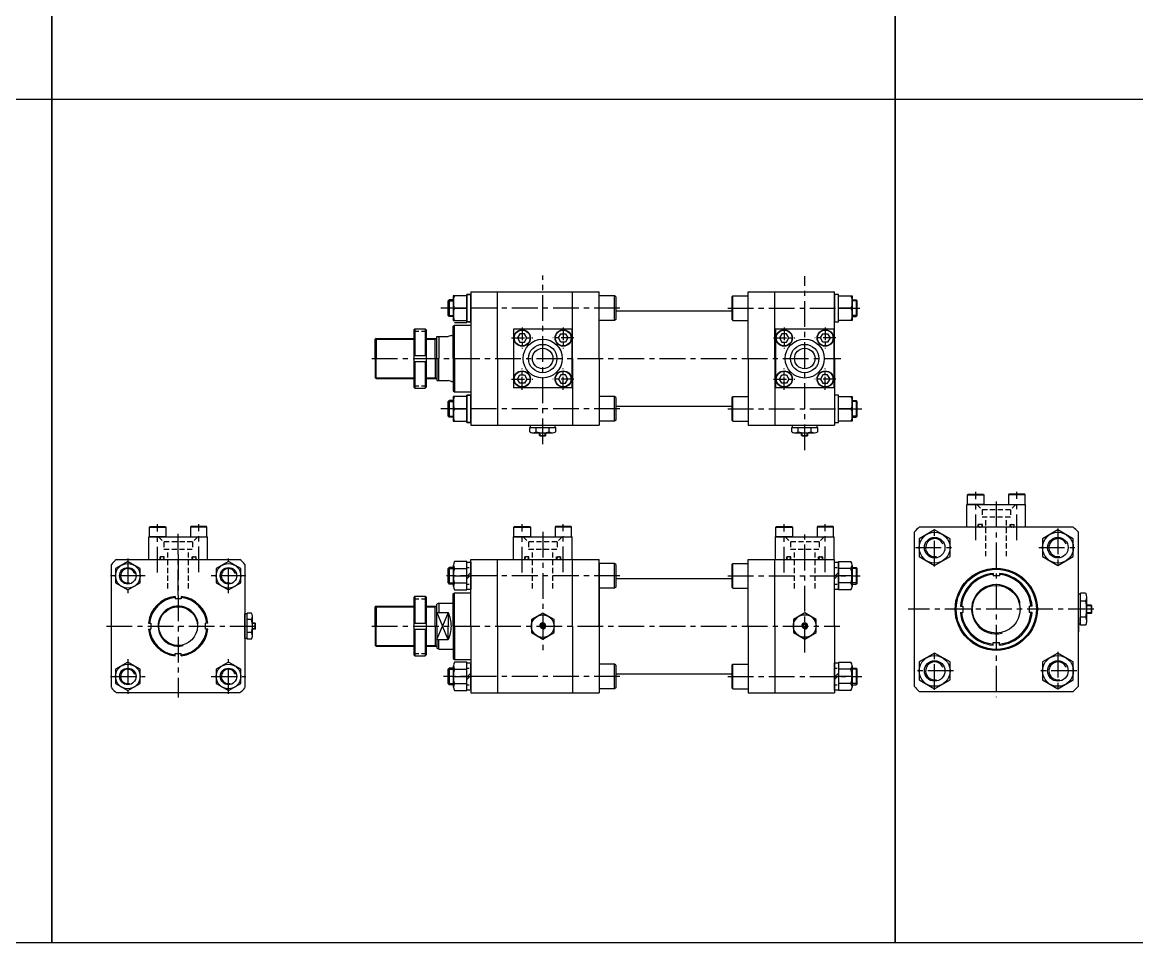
# Model space of a CAD drawing. Extents: x -819 to 8197, y 0 to 4058.
# Drawn here: x 2584 to 3669, y 2266 to 3162 of the extents above; entities that cross this region are included whole.
import ezdxf

# ---------------------------------------------------------------- set-up
doc = ezdxf.new("R2010")
doc.units = 0
doc.header["$LTSCALE"] = 10
doc.header["$MEASUREMENT"] = 0
for name, pattern in [('CENTER', [2, 1.25, -0.25, 0.25, -0.25]), ('CENTERX2', [4, 2.5, -0.5, 0.5, -0.5]), ('HIDDEN', [0.375, 0.25, -0.125]), ('HIDDENX2', [0.75, 0.5, -0.25])]:
    doc.linetypes.add(name, pattern=pattern)
doc.layers.get('0').update_dxf_attribs({"linetype": 'CONTINUOUS'})
doc.layers.get('DEFPOINTS').update_dxf_attribs({"linetype": 'CONTINUOUS'})
for name, color, linetype in [('CEN', 1, 'CENTERX2'), ('CENTER', 1, 'CENTER'), ('DIM', 2, 'CONTINUOUS'), ('HID', 2, 'HIDDENX2'), ('HIDDEN', 2, 'HIDDEN'), ('ML', 7, 'CONTINUOUS')]:
    doc.layers.add(name, color=color, linetype=linetype)

msp = doc.modelspace()

# ---------------------------------------------------------------- linework, layer by layer
for p, q in [((2613, 2266.1), (2613, 4058.1)), ((3434, 2266.1), (3434, 4058.1)), ((2613, 2266.1), (2613, 3908.1)), ((2613, 3908.1), (2613, 2266.1)), ((3434, 3908.1), (3434, 2266.1)), ((5324, 3087.1), (0, 3087.1)), ((3087.9, 2759.9), (3087.9, 2762.4)), ((3087.9, 2759.9), (3088.4, 2759.4)), ((3087.9, 2759.9), (3093.9, 2759.9)), ((3088.4, 2759.4), (3093.4, 2759.4)), ((3093.9, 2759.9), (3093.4, 2759.4)), ((3093.9, 2759.9), (3093.9, 2762.4)), ((3342.9, 2759.9), (3342.9, 2762.4)), ((3342.9, 2759.9), (3343.4, 2759.4)), ((3342.9, 2759.9), (3348.9, 2759.9)), ((3343.4, 2759.4), (3348.4, 2759.4)), ((3348.9, 2759.9), (3348.4, 2759.4)), ((3348.9, 2759.9), (3348.9, 2762.4)), ((2811, 2577.3), (2808.5, 2577.3)), ((2811, 2571.3), (2808.5, 2571.3)), ((2811, 2571.3), (2811, 2577.3)), ((2811, 2577.3), (2811.5, 2576.8)), ((2811, 2571.3), (2811.5, 2571.8)), ((2811.5, 2571.8), (2811.5, 2576.8)), ((5324, 2266.1), (0, 2266.1))]:
    msp.add_line(p, q)
at = {"color": 7, "linetype": 'Continuous'}
for p, q in [((3078.2, 2763.3), (3078.2, 2767.8)), ((3078.2, 2767.8), (3090.9, 2767.8)), ((3078.9, 2769.8), (3102.9, 2769.8)), ((3078.9, 2767.8), (3078.9, 2769.8)), ((3084.6, 2763.3), (3084.6, 2767.8)), ((3090.9, 2769.8), (3098.4, 2769.8)), ((3090.9, 2767.8), (3103.6, 2767.8)), ((3097.3, 2763.3), (3097.3, 2767.8)), ((3102.9, 2767.8), (3102.9, 2769.8)), ((3103.6, 2763.3), (3103.6, 2767.8)), ((3333.2, 2763.3), (3333.2, 2767.8)), ((3333.2, 2767.8), (3345.9, 2767.8)), ((3333.9, 2769.8), (3357.9, 2769.8)), ((3333.9, 2767.8), (3333.9, 2769.8)), ((3339.6, 2763.3), (3339.6, 2767.8)), ((3345.9, 2769.8), (3353.4, 2769.8)), ((3345.9, 2767.8), (3358.6, 2767.8)), ((3352.3, 2763.3), (3352.3, 2767.8)), ((3357.9, 2767.8), (3357.9, 2769.8)), ((3358.6, 2763.3), (3358.6, 2767.8)), ((3081.4, 2762.4), (3100.4, 2762.4)), ((3336.4, 2762.4), (3355.4, 2762.4)), ((3612.3, 2576.1), (3612.3, 2605.3)), ((3614.3, 2605.3), (3612.3, 2605.3)), ((3619.3, 2606.3), (3614.3, 2606.3)), ((3614.3, 2581.5), (3614.3, 2606.3)), ((3620.3, 2578.3), (3620.3, 2603.1)), ((3619.3, 2598.5), (3614.3, 2598.5)), ((3624.8, 2594.7), (3620.3, 2594.7)), ((3624.8, 2594.7), (3625.3, 2594.2)), ((3624.8, 2594.7), (3624.8, 2586.7)), ((3625.3, 2587.2), (3625.3, 2594.2)), ((2801.1, 2562.3), (2801.1, 2586.3)), ((2803.1, 2586.3), (2801.1, 2586.3)), ((2807.5, 2587), (2803.1, 2587)), ((2803.1, 2574.3), (2803.1, 2587)), ((2808.5, 2564.8), (2808.5, 2583.9)), ((3619.3, 2582.9), (3614.3, 2582.9)), ((3614.3, 2575.1), (3614.3, 2581.5)), ((3620, 2586.7), (3620, 2586.7)), ((3624.8, 2586.7), (3620.3, 2586.7)), ((3624.8, 2586.7), (3625.3, 2587.2)), ((2807.5, 2580.7), (2803.1, 2580.7)), ((2803.1, 2561.6), (2803.1, 2574.3)), ((3614.3, 2576.1), (3612.3, 2576.1)), ((3619.3, 2575.1), (3614.3, 2575.1)), ((2803.1, 2562.3), (2801.1, 2562.3)), ((2807.5, 2568), (2803.1, 2568)), ((2807.5, 2561.6), (2803.1, 2561.6))]:
    msp.add_line(p, q, dxfattribs=at)
for points in [[(3079.9, 2568), (3090.9, 2561.6), (3101.9, 2568), (3101.9, 2580.7), (3090.9, 2587), (3079.9, 2580.7)], [(3334.9, 2568), (3345.9, 2561.7), (3356.9, 2568), (3356.9, 2580.7), (3345.9, 2587.1), (3334.9, 2580.7)], [(3090.1, 2575.8), (3089.2, 2574.3), (3090.1, 2572.8), (3091.8, 2572.8), (3092.7, 2574.3), (3091.8, 2575.8)], [(3345.1, 2575.9), (3344.2, 2574.4), (3345.1, 2572.9), (3346.8, 2572.9), (3347.7, 2574.4), (3346.8, 2575.9)]]:
    msp.add_lwpolyline(points, close=True, dxfattribs=at)
for centre, radius in [((3090.9, 2574.3), 11), ((3345.9, 2574.4), 11), ((3090.9, 2574.3), 2.5), ((3345.9, 2574.4), 2.5)]:
    msp.add_circle(centre, radius, dxfattribs=at)
for centre, radius, start, end in [((3081.4, 2768), 5.62, 235.6158, 270), ((3081.4, 2768), 5.62, 235.6158, 304.3842), ((3090.9, 2783.4), 21, 252.412, 270), ((3090.9, 2783.4), 21, 270, 287.588), ((3100.4, 2768), 5.62, 235.6158, 304.3842), ((3336.4, 2768), 5.62, 235.6158, 270), ((3336.4, 2768), 5.62, 235.6158, 304.3842), ((3345.9, 2783.4), 21, 252.412, 270), ((3345.9, 2783.4), 21, 270, 287.588), ((3355.4, 2768), 5.62, 235.6158, 304.3842), ((3612.1, 2602.4), 8.22, 331.7006, 28.2994), ((3589, 2590.7), 31.3, 359.9859, 14.3828), ((2802.9, 2583.9), 5.62, 325.6158, 34.3842), ((3589, 2590.7), 31.3, 345.6172, 0.0141), ((3612.1, 2579), 8.22, 331.7006, 28.2994), ((2787.5, 2574.3), 21, 0, 17.588), ((2787.5, 2574.3), 21, 342.412, 0), ((3614.7, 2578.3), 5.62, 325.6158, 0), ((2802.9, 2564.8), 5.62, 325.6158, 34.3842), ((2802.9, 2564.8), 5.62, 325.6158, 0)]:
    msp.add_arc(centre, radius, start, end, dxfattribs=at)
at = {"layer": 'CEN'}
for p, q in [((3090.9, 2751.5), (3090.9, 2915.7)), ((3345.9, 2745.7), (3345.9, 2915.1)), ((3166, 2883.8), (2991.9, 2883.8)), ((3271, 2883.8), (3399.6, 2883.8)), ((3271, 2883.8), (3399.6, 2883.8)), ((2924.7, 2834.8), (3381, 2834.8)), ((3345.9, 2834.8), (3345.9, 2834.7)), ((3345.9, 2834.8), (3345.9, 2834.8)), ((3166, 2785.8), (2991.9, 2785.8)), ((3271, 2785.8), (3401.5, 2785.8)), ((3512.3, 2657.9), (3512.3, 2705)), ((3552.3, 2658.1), (3552.3, 2705)), ((3532.3, 2695.6), (3532.3, 2505.1)), ((2716.1, 2626.5), (2716.1, 2673.6)), ((2756.1, 2626.8), (2756.1, 2673.6)), ((3070.9, 2626.5), (3070.9, 2673.6)), ((3110.9, 2626.8), (3110.9, 2673.6)), ((3325.9, 2626.5), (3325.9, 2673.6)), ((3365.9, 2626.8), (3365.9, 2673.6)), ((3472.3, 2632.2), (3472.3, 2669.2)), ((3592.3, 2669.2), (3592.3, 2632.2)), ((2736.1, 2604.3), (2736.1, 2664.1)), ((3090.9, 2666), (3090.9, 2546.2)), ((3345.9, 2548.6), (3345.9, 2664.7)), ((3453.8, 2650.7), (3490.8, 2650.7)), ((3573.8, 2650.7), (3610.8, 2650.7)), ((2687.1, 2640.2), (2687.1, 2606.5)), ((2736.1, 2644), (2736.1, 2504.7)), ((2785.1, 2606.5), (2785.1, 2640.2)), ((2704, 2623.3), (2670.3, 2623.3)), ((2802, 2623.3), (2768.3, 2623.3)), ((3166, 2623.3), (2997.1, 2623.3)), ((3271, 2623.3), (3399.9, 2623.3)), ((3627.4, 2590.7), (3446.7, 2590.7)), ((2666.5, 2574.3), (2815.4, 2574.3)), ((2924.7, 2574.3), (3380, 2574.3)), ((3345.9, 2574.3), (3345.9, 2574.4)), ((3345.9, 2574.3), (3345.9, 2574.3)), ((3472.3, 2512.2), (3472.3, 2549.2)), ((3592.3, 2549.2), (3592.3, 2512.2)), ((2687.1, 2542.2), (2687.1, 2508.5)), ((2785.1, 2508.5), (2785.1, 2542.2)), ((3490.8, 2530.7), (3453.8, 2530.7)), ((3610.8, 2530.7), (3573.8, 2530.7)), ((2670.3, 2525.3), (2704, 2525.3)), ((2768.3, 2525.3), (2802, 2525.3)), ((3166, 2525.3), (2994.4, 2525.3)), ((3271, 2525.3), (3401.4, 2525.3))]:
    msp.add_line(p, q, dxfattribs=at)
at = {"layer": 'CENTER'}
for p, q in [((3003.8, 2883.8), (3017, 2883.8)), ((3392, 2883.8), (3378.8, 2883.8)), ((3070.9, 2865.1), (3070.9, 2844.4)), ((3110.9, 2865.1), (3110.9, 2844.4)), ((3325.9, 2865.1), (3325.9, 2844.4)), ((3365.9, 2865.1), (3365.9, 2844.4)), ((3060.6, 2854.8), (3081.2, 2854.8)), ((3121.2, 2854.8), (3100.6, 2854.8)), ((3315.6, 2854.8), (3336.2, 2854.8)), ((3376.2, 2854.8), (3355.6, 2854.8)), ((3070.9, 2804.4), (3070.9, 2825.1)), ((3110.9, 2804.4), (3110.9, 2825.1)), ((3325.9, 2804.4), (3325.9, 2825.1)), ((3365.9, 2804.4), (3365.9, 2825.1)), ((3060.6, 2814.8), (3081.2, 2814.8)), ((3121.2, 2814.8), (3100.6, 2814.8)), ((3315.6, 2814.8), (3336.2, 2814.8)), ((3376.2, 2814.8), (3355.6, 2814.8)), ((3003.8, 2785.8), (3017, 2785.8)), ((3392, 2785.8), (3378.8, 2785.8)), ((3003.8, 2623.3), (3017, 2623.3)), ((3016.8, 2623.3), (3021, 2623.3)), ((3374.8, 2623.3), (3379, 2623.3)), ((3392, 2623.3), (3378.8, 2623.3)), ((3003.8, 2525.3), (3017, 2525.3)), ((3016.8, 2525.3), (3021, 2525.3)), ((3374.8, 2525.3), (3379, 2525.3)), ((3392, 2525.3), (3378.8, 2525.3))]:
    msp.add_line(p, q, dxfattribs=at)
at = {"layer": 'DEFPOINTS', "color": 0, "linetype": 'ByBlock'}
for p in [(3004.1, 2614.3), (2987.9, 2552.8), (3004.1, 2534.3)]:
    msp.add_point(p, dxfattribs=at)
at = {"layer": 'DIM'}
for p, q in [((3088.4, 2759.4), (3088.4, 2762.4)), ((3093.4, 2759.4), (3093.4, 2762.4)), ((3343.4, 2759.4), (3343.4, 2762.4)), ((3348.4, 2759.4), (3348.4, 2762.4)), ((2811.5, 2576.8), (2808.5, 2576.8)), ((2811.5, 2571.8), (2808.5, 2571.8))]:
    msp.add_line(p, q, dxfattribs=at)
at = {"layer": 'HID'}
for p, q in [((2965.4, 2861.3), (2977.4, 2861.3)), ((2965.4, 2808.3), (2977.4, 2808.3)), ((3513.3, 2692.7), (3518.5, 2687.6)), ((3551.3, 2692.7), (3546.2, 2687.6)), ((3546.2, 2687.6), (3518.5, 2687.6)), ((3518.5, 2687.6), (3518.5, 2680.7)), ((3518.5, 2680.7), (3546.2, 2680.7)), ((3522.3, 2642.4), (3522.3, 2680.7)), ((3542.3, 2642.4), (3542.3, 2680.7)), ((3546.2, 2687.6), (3546.2, 2680.7)), ((3514.8, 2670.7), (3514.8, 2673.1)), ((3518.8, 2673.1), (3514.8, 2673.1)), ((3518.8, 2670.7), (3518.8, 2673.1)), ((3545.8, 2670.7), (3545.8, 2673.1)), ((3545.8, 2673.1), (3549.8, 2673.1)), ((3549.8, 2670.7), (3549.8, 2673.1)), ((2717.1, 2661.3), (2722.3, 2656.2)), ((2755.1, 2661.3), (2750, 2656.2)), ((3071.9, 2661.3), (3077.1, 2656.2)), ((3109.9, 2661.3), (3104.8, 2656.2)), ((3326.9, 2661.3), (3332.1, 2656.2)), ((3364.9, 2661.3), (3359.8, 2656.2)), ((2750, 2656.2), (2722.3, 2656.2)), ((2722.3, 2656.2), (2722.3, 2649.3)), ((2722.3, 2649.3), (2750, 2649.3)), ((2726.1, 2611), (2726.1, 2649.3)), ((2746.1, 2611), (2746.1, 2649.3)), ((2750, 2656.2), (2750, 2649.3)), ((3104.8, 2656.2), (3077.1, 2656.2)), ((3077.1, 2656.2), (3077.1, 2649.3)), ((3077.1, 2649.3), (3104.8, 2649.3)), ((3080.9, 2611), (3080.9, 2649.3)), ((3100.9, 2611), (3100.9, 2649.3)), ((3104.8, 2656.2), (3104.8, 2649.3)), ((3359.8, 2656.2), (3332.1, 2656.2)), ((3332.1, 2656.2), (3332.1, 2649.3)), ((3332.1, 2649.3), (3359.8, 2649.3)), ((3335.9, 2611), (3335.9, 2649.3)), ((3355.9, 2611), (3355.9, 2649.3)), ((3359.8, 2656.2), (3359.8, 2649.3)), ((2722.6, 2641.7), (2718.6, 2641.7)), ((2718.6, 2639.3), (2718.6, 2641.7)), ((2722.6, 2639.3), (2722.6, 2641.7)), ((2749.6, 2641.7), (2753.6, 2641.7)), ((2749.6, 2639.3), (2749.6, 2641.7)), ((2753.6, 2639.3), (2753.6, 2641.7)), ((3077.4, 2641.7), (3073.4, 2641.7)), ((3073.4, 2639.3), (3073.4, 2641.7)), ((3077.4, 2639.3), (3077.4, 2641.7)), ((3104.4, 2639.3), (3104.4, 2641.7)), ((3104.4, 2641.7), (3108.4, 2641.7)), ((3108.4, 2639.3), (3108.4, 2641.7)), ((3332.4, 2641.7), (3328.4, 2641.7)), ((3328.4, 2639.3), (3328.4, 2641.7)), ((3332.4, 2639.3), (3332.4, 2641.7)), ((3359.4, 2641.7), (3363.4, 2641.7)), ((3359.4, 2639.3), (3359.4, 2641.7)), ((3363.4, 2639.3), (3363.4, 2641.7)), ((2965.4, 2600.8), (2977.4, 2600.8)), ((2965.4, 2547.8), (2977.4, 2547.8))]:
    msp.add_line(p, q, dxfattribs=at)
for centre, start, end in [((3516, 2671.9), 90, 270), ((3517.4, 2671.9), 270, 90), ((3547.2, 2671.9), 90, 270), ((3548.6, 2671.9), 270, 90), ((2719.8, 2640.5), 90, 270), ((2721.2, 2640.5), 270, 90), ((2751, 2640.5), 90, 270), ((2752.4, 2640.5), 270, 90), ((3074.6, 2640.5), 90, 270), ((3076, 2640.5), 270, 90), ((3105.8, 2640.5), 90, 270), ((3107.2, 2640.5), 270, 90), ((3329.6, 2640.5), 90, 270), ((3331, 2640.5), 270, 90), ((3360.8, 2640.5), 90, 270), ((3362.2, 2640.5), 270, 90)]:
    msp.add_arc(centre, 1.2, start, end, dxfattribs=at)
at = {"layer": 'HIDDEN'}
for p, q in [((3016.9, 2631.4), (3020.9, 2631.4)), ((3374.9, 2631.4), (3378.9, 2631.4)), ((3016.9, 2615.2), (3020.9, 2615.2)), ((3374.9, 2615.2), (3378.9, 2615.2)), ((3016.9, 2533.4), (3020.9, 2533.4)), ((3374.9, 2533.4), (3378.9, 2533.4)), ((3016.9, 2517.2), (3020.9, 2517.2)), ((3374.9, 2517.2), (3378.9, 2517.2))]:
    msp.add_line(p, q, dxfattribs=at)
at = {"layer": 'ML'}
for p, q in [((3020.9, 2897.1), (3016.9, 2897.1)), ((3016.9, 2897.1), (3016.9, 2870.5)), ((3016.9, 2897.1), (3020.9, 2897.1)), ((3016.9, 2870.5), (3016.9, 2897.1)), ((3020.9, 2899.8), (3145.9, 2899.8)), ((3020.9, 2899.8), (3020.9, 2769.8)), ((3020.9, 2899.8), (3145.9, 2899.8)), ((3020.9, 2870.5), (3020.9, 2897.1)), ((3020.9, 2897.1), (3020.9, 2870.5)), ((3046.9, 2834.8), (3046.9, 2899.8)), ((3119.9, 2834.8), (3119.9, 2899.8)), ((3145.9, 2834.8), (3145.9, 2899.8)), ((3290.9, 2834.8), (3290.9, 2899.8)), ((3290.9, 2899.8), (3374.9, 2899.8)), ((3316.9, 2834.8), (3316.9, 2899.8)), ((3374.9, 2834.8), (3374.9, 2899.8)), ((3378.9, 2897.1), (3374.9, 2897.1)), ((3374.9, 2897.1), (3374.9, 2870.5)), ((3378.9, 2870.5), (3378.9, 2897.1)), ((2999.9, 2891.8), (2998.9, 2890.8)), ((2998.9, 2876.8), (2998.9, 2890.8)), ((2999.9, 2891.8), (2999.9, 2875.8)), ((3003.9, 2891.8), (2999.9, 2891.8)), ((3160.9, 2895.8), (3145.9, 2895.8)), ((3160.9, 2871.8), (3160.9, 2895.8)), ((3161.9, 2894.8), (3160.9, 2895.8)), ((3161.9, 2894.8), (3161.9, 2872.8)), ((3274.9, 2894.8), (3275.9, 2895.8)), ((3274.9, 2894.8), (3274.9, 2872.8)), ((3275.9, 2895.8), (3290.9, 2895.8)), ((3275.9, 2871.8), (3275.9, 2895.8)), ((3391.9, 2891.8), (3395.9, 2891.8)), ((3395.9, 2891.8), (3396.9, 2890.8)), ((3395.9, 2891.8), (3395.9, 2875.8)), ((3396.9, 2876.8), (3396.9, 2890.8)), ((2998.9, 2876.8), (2999.9, 2875.8)), ((3003.9, 2875.8), (2999.9, 2875.8)), ((3016.9, 2883.8), (3005, 2883.8)), ((3161.9, 2881.3), (3274.9, 2881.3)), ((3378.9, 2883.8), (3390.8, 2883.8)), ((3391.9, 2875.8), (3395.9, 2875.8)), ((3396.9, 2876.8), (3395.9, 2875.8)), ((2966.4, 2863.8), (2965.4, 2862.8)), ((2966.4, 2863.8), (2976.4, 2863.8)), ((2966.4, 2863.8), (2966.4, 2837.8)), ((2976.4, 2863.8), (2977.4, 2862.8)), ((2976.4, 2863.8), (2976.4, 2837.8)), ((3003.9, 2866.3), (3004.9, 2867.3)), ((3003.9, 2834.8), (3003.9, 2866.3)), ((3004.9, 2834.8), (3004.9, 2867.3)), ((3004.9, 2867.3), (3020.9, 2867.3)), ((3005, 2869.9), (3016.9, 2869.9)), ((3016.9, 2870.5), (3020.9, 2870.5)), ((3020.9, 2870.5), (3016.9, 2870.5)), ((3160.9, 2871.8), (3145.9, 2871.8)), ((3161.9, 2872.8), (3160.9, 2871.8)), ((3274.9, 2872.8), (3275.9, 2871.8)), ((3275.9, 2871.8), (3290.9, 2871.8)), ((3374.9, 2870.5), (3378.9, 2870.5)), ((2928.7, 2854.3), (2927.9, 2853.5)), ((2927.9, 2834.8), (2927.9, 2853.5)), ((2928.7, 2854.3), (2928.7, 2834.8)), ((2928.7, 2854.3), (2965.4, 2854.3)), ((2965.4, 2862.8), (2965.4, 2806.8)), ((2977.4, 2862.8), (2977.4, 2806.8)), ((2977.4, 2854.3), (2987.9, 2854.3)), ((2986.2, 2834.8), (2986.2, 2854.3)), ((2987.9, 2834.8), (2987.9, 2856.3)), ((2987.9, 2856.3), (2999, 2856.3)), ((2989.9, 2856.3), (2989.9, 2834.8)), ((3002, 2857.3), (2999, 2856.3)), ((3002, 2857.3), (3003.9, 2857.3)), ((3119.4, 2863.3), (3062.4, 2863.3)), ((3062.4, 2863.3), (3062.4, 2806.3)), ((3119.4, 2806.3), (3119.4, 2863.3)), ((3317.4, 2863.3), (3317.4, 2806.3)), ((3374.4, 2863.3), (3317.4, 2863.3)), ((3374.4, 2806.3), (3374.4, 2863.3)), ((2927.9, 2834.8), (2927.9, 2816)), ((2928.7, 2815.3), (2928.7, 2834.8)), ((2965.4, 2837.8), (2977.4, 2837.8)), ((2965.4, 2831.8), (2977.4, 2831.8)), ((2966.4, 2831.8), (2966.4, 2805.8)), ((2976.4, 2831.8), (2976.4, 2805.8)), ((2986.2, 2834.8), (2986.2, 2815.3)), ((2987.9, 2834.8), (2987.9, 2813.3)), ((2989.9, 2813.3), (2989.9, 2834.8)), ((3003.9, 2834.8), (3003.9, 2803.3)), ((3004.9, 2834.8), (3004.9, 2802.3)), ((3046.9, 2834.8), (3046.9, 2769.8)), ((3119.9, 2834.8), (3119.9, 2769.8)), ((3145.9, 2834.8), (3145.9, 2769.8)), ((3290.9, 2834.8), (3290.9, 2769.8)), ((3316.9, 2834.8), (3316.9, 2769.8)), ((3374.9, 2834.8), (3374.9, 2769.8)), ((2928.7, 2815.3), (2927.9, 2816)), ((2928.7, 2815.3), (2965.4, 2815.3)), ((2977.4, 2815.3), (2987.9, 2815.3)), ((2987.9, 2813.3), (2999, 2813.3)), ((3002, 2812.3), (2999, 2813.3)), ((3002, 2812.3), (3003.9, 2812.3)), ((3002, 2812.3), (3003.9, 2812.3)), ((2966.4, 2805.8), (2965.4, 2806.8)), ((2966.4, 2805.8), (2976.4, 2805.8)), ((2976.4, 2805.8), (2977.4, 2806.8)), ((3003.9, 2803.3), (3004.9, 2802.3)), ((3004.9, 2802.3), (3020.9, 2802.3)), ((3020.9, 2799.1), (3016.9, 2799.1)), ((3016.9, 2799.1), (3016.9, 2772.5)), ((3016.9, 2799.1), (3020.9, 2799.1)), ((3016.9, 2772.5), (3016.9, 2799.1)), ((3020.9, 2772.5), (3020.9, 2799.1)), ((3020.9, 2799.1), (3020.9, 2772.5)), ((3119.4, 2806.3), (3062.4, 2806.3)), ((3374.4, 2806.3), (3317.4, 2806.3)), ((3378.9, 2799.1), (3374.9, 2799.1)), ((3374.9, 2799.1), (3374.9, 2772.5)), ((3378.9, 2772.5), (3378.9, 2799.1)), ((2999.9, 2793.8), (2998.9, 2792.8)), ((2998.9, 2778.8), (2998.9, 2792.8)), ((2999.9, 2793.8), (2999.9, 2777.8)), ((3003.9, 2793.8), (2999.9, 2793.8)), ((3160.9, 2797.8), (3145.9, 2797.8)), ((3160.9, 2773.8), (3160.9, 2797.8)), ((3161.9, 2796.8), (3160.9, 2797.8)), ((3161.9, 2796.8), (3161.9, 2774.8)), ((3161.9, 2788.3), (3274.9, 2788.3)), ((3274.9, 2796.8), (3275.9, 2797.8)), ((3274.9, 2796.8), (3274.9, 2774.8)), ((3275.9, 2797.8), (3290.9, 2797.8)), ((3275.9, 2773.8), (3275.9, 2797.8)), ((3391.9, 2793.8), (3395.9, 2793.8)), ((3395.9, 2793.8), (3395.9, 2777.8)), ((3395.9, 2793.8), (3396.9, 2792.8)), ((3396.9, 2778.8), (3396.9, 2792.8)), ((2998.9, 2778.8), (2999.9, 2777.8)), ((3003.9, 2777.8), (2999.9, 2777.8)), ((3016.9, 2785.8), (3005, 2785.8)), ((3378.9, 2785.8), (3390.8, 2785.8)), ((3391.9, 2777.8), (3395.9, 2777.8)), ((3396.9, 2778.8), (3395.9, 2777.8)), ((3016.9, 2772.5), (3020.9, 2772.5)), ((3020.9, 2772.5), (3016.9, 2772.5)), ((3020.9, 2769.8), (3145.9, 2769.8)), ((3020.9, 2769.8), (3145.9, 2769.8)), ((3160.9, 2773.8), (3145.9, 2773.8)), ((3161.9, 2774.8), (3160.9, 2773.8)), ((3274.9, 2774.8), (3275.9, 2773.8)), ((3275.9, 2773.8), (3290.9, 2773.8)), ((3290.9, 2769.8), (3374.9, 2769.8)), ((3374.9, 2772.5), (3378.9, 2772.5)), ((3504.3, 2702.1), (3504.6, 2702.7)), ((3504.3, 2702.1), (3520.3, 2702.1)), ((3504.3, 2692.7), (3504.3, 2702.1)), ((3504.6, 2702.7), (3520, 2702.7)), ((3520, 2702.7), (3520.3, 2702.1)), ((3520.3, 2702.1), (3520.3, 2692.7)), ((3544.6, 2702.7), (3544.3, 2702.1)), ((3560.3, 2702.1), (3544.3, 2702.1)), ((3544.3, 2702.1), (3544.3, 2692.7)), ((3560, 2702.7), (3544.6, 2702.7)), ((3560.3, 2702.1), (3560, 2702.7)), ((3560.3, 2692.7), (3560.3, 2702.1)), ((3503.8, 2692.7), (3560.8, 2692.7)), ((3503.8, 2670.7), (3503.8, 2692.7)), ((3520.3, 2692.7), (3504.3, 2692.7)), ((3560.8, 2670.7), (3560.8, 2692.7)), ((2708.1, 2670.7), (2708.5, 2671.3)), ((2708.1, 2670.7), (2724.1, 2670.7)), ((2708.1, 2661.3), (2708.1, 2670.7)), ((2708.5, 2671.3), (2723.8, 2671.3)), ((2723.8, 2671.3), (2724.1, 2670.7)), ((2724.1, 2670.7), (2724.1, 2661.3)), ((2748.5, 2671.3), (2748.1, 2670.7)), ((2764.1, 2670.7), (2748.1, 2670.7)), ((2748.1, 2670.7), (2748.1, 2661.3)), ((2763.8, 2671.3), (2748.5, 2671.3)), ((2764.1, 2670.7), (2763.8, 2671.3)), ((2764.1, 2661.3), (2764.1, 2670.7)), ((3062.9, 2670.7), (3063.3, 2671.3)), ((3062.9, 2661.3), (3062.9, 2670.7)), ((3062.9, 2670.7), (3078.9, 2670.7)), ((3063.3, 2671.3), (3078.6, 2671.3)), ((3078.6, 2671.3), (3078.9, 2670.7)), ((3078.9, 2670.7), (3078.9, 2661.3)), ((3103.3, 2671.3), (3102.9, 2670.7)), ((3118.9, 2670.7), (3102.9, 2670.7)), ((3102.9, 2670.7), (3102.9, 2661.3)), ((3118.6, 2671.3), (3103.3, 2671.3)), ((3118.9, 2670.7), (3118.6, 2671.3)), ((3118.9, 2661.3), (3118.9, 2670.7)), ((3317.9, 2670.7), (3318.3, 2671.3)), ((3317.9, 2670.7), (3333.9, 2670.7)), ((3317.9, 2661.3), (3317.9, 2670.7)), ((3318.3, 2671.3), (3333.6, 2671.3)), ((3333.6, 2671.3), (3333.9, 2670.7)), ((3333.9, 2670.7), (3333.9, 2661.3)), ((3358.3, 2671.3), (3357.9, 2670.7)), ((3373.9, 2670.7), (3357.9, 2670.7)), ((3357.9, 2670.7), (3357.9, 2661.3)), ((3373.6, 2671.3), (3358.3, 2671.3)), ((3373.9, 2670.7), (3373.6, 2671.3)), ((3373.9, 2661.3), (3373.9, 2670.7)), ((3607.3, 2670.7), (3457.3, 2670.7)), ((2707.6, 2661.3), (2764.6, 2661.3)), ((2707.6, 2639.3), (2707.6, 2661.3)), ((2724.1, 2661.3), (2708.1, 2661.3)), ((2764.6, 2639.3), (2764.6, 2661.3)), ((3062.4, 2661.3), (3119.4, 2661.3)), ((3062.4, 2639.3), (3062.4, 2661.3)), ((3078.9, 2661.3), (3062.9, 2661.3)), ((3119.4, 2639.3), (3119.4, 2661.3)), ((3317.4, 2661.3), (3374.4, 2661.3)), ((3317.4, 2639.3), (3317.4, 2661.3)), ((3333.9, 2661.3), (3317.9, 2661.3)), ((3374.4, 2639.3), (3374.4, 2661.3)), ((3452.3, 2665.7), (3452.3, 2515.7)), ((3612.3, 2515.7), (3612.3, 2665.7)), ((2676.2, 2639.3), (2796.1, 2639.3)), ((3016.9, 2637.2), (3005, 2637.2)), ((3016.9, 2609.5), (3016.9, 2637.2)), ((3020.9, 2574.3), (3020.9, 2639.3)), ((3020.9, 2639.3), (3145.9, 2639.3)), ((3046.9, 2574.3), (3046.9, 2639.3)), ((3119.9, 2574.3), (3119.9, 2639.3)), ((3145.9, 2574.3), (3145.9, 2639.3)), ((3290.9, 2574.3), (3290.9, 2639.3)), ((3290.9, 2639.3), (3374.9, 2639.3)), ((3316.9, 2574.3), (3316.9, 2639.3)), ((3374.9, 2574.3), (3374.9, 2639.3)), ((3378.9, 2637.2), (3390.8, 2637.2)), ((3378.9, 2609.5), (3378.9, 2637.2)), ((2671.1, 2514.4), (2671.1, 2634.3)), ((2801.1, 2634.3), (2801.1, 2514.4)), ((2999.9, 2631.3), (2998.9, 2630.3)), ((2998.9, 2616.3), (2998.9, 2630.3)), ((2999.9, 2631.3), (2999.9, 2615.3)), ((3003.9, 2631.3), (2999.9, 2631.3)), ((3003.9, 2633.7), (3003.9, 2613)), ((3005, 2630.3), (3016.9, 2630.3)), ((3016.9, 2622.5), (3020.9, 2626.5)), ((3020.9, 2611.3), (3020.9, 2635.3)), ((3160.9, 2635.3), (3145.9, 2635.3)), ((3145.9, 2635.3), (3145.9, 2513.3)), ((3160.9, 2611.3), (3160.9, 2635.3)), ((3161.9, 2634.3), (3160.9, 2635.3)), ((3161.9, 2634.3), (3161.9, 2612.3)), ((3274.9, 2634.3), (3275.9, 2635.3)), ((3274.9, 2634.3), (3274.9, 2612.3)), ((3275.9, 2635.3), (3290.9, 2635.3)), ((3275.9, 2611.3), (3275.9, 2635.3)), ((3374.9, 2622.5), (3378.9, 2626.5)), ((3390.8, 2630.3), (3378.9, 2630.3)), ((3391.9, 2633.7), (3391.9, 2613)), ((3391.9, 2631.3), (3395.9, 2631.3)), ((3395.9, 2631.3), (3396.9, 2630.3)), ((3395.9, 2631.3), (3395.9, 2615.3)), ((3396.9, 2616.3), (3396.9, 2630.3)), ((3529.3, 2625.6), (3529.3, 2623.2)), ((3535.3, 2625.6), (3535.3, 2623.2)), ((2998.9, 2616.3), (2999.9, 2615.3)), ((3003.9, 2615.3), (2999.9, 2615.3)), ((3005, 2616.4), (3016.9, 2616.4)), ((3016.9, 2620.2), (3020.9, 2624.2)), ((3161.9, 2620.8), (3274.9, 2620.8)), ((3374.9, 2620.2), (3378.9, 2624.2)), ((3390.8, 2616.4), (3378.9, 2616.4)), ((3391.9, 2615.3), (3395.9, 2615.3)), ((3396.9, 2616.3), (3395.9, 2615.3)), ((3535.3, 2623.2), (3529.3, 2623.2)), ((2733.1, 2603.2), (2733.1, 2600.8)), ((2739.1, 2603.2), (2739.1, 2600.8)), ((2966.4, 2603.3), (2965.4, 2602.3)), ((2966.4, 2603.3), (2976.4, 2603.3)), ((2966.4, 2603.3), (2966.4, 2577.3)), ((2976.4, 2603.3), (2977.4, 2602.3)), ((2976.4, 2603.3), (2976.4, 2577.3)), ((3003.9, 2605.8), (3004.9, 2606.8)), ((3003.9, 2574.3), (3003.9, 2605.8)), ((3004.9, 2574.3), (3004.9, 2606.8)), ((3004.9, 2606.8), (3020.9, 2606.8)), ((3005, 2609.5), (3016.9, 2609.5)), ((3160.9, 2611.3), (3145.9, 2611.3)), ((3161.9, 2612.3), (3160.9, 2611.3)), ((3274.9, 2612.3), (3275.9, 2611.3)), ((3275.9, 2611.3), (3290.9, 2611.3)), ((3390.8, 2609.5), (3378.9, 2609.5)), ((2739.1, 2600.8), (2733.1, 2600.8)), ((2928.7, 2593.8), (2927.9, 2593.1)), ((2927.9, 2574.3), (2927.9, 2593.1)), ((2928.7, 2593.8), (2965.4, 2593.8)), ((2928.7, 2593.8), (2928.7, 2574.3)), ((2965.4, 2602.3), (2965.4, 2546.3)), ((2977.4, 2602.3), (2977.4, 2546.3)), ((2977.4, 2593.8), (2987.9, 2593.8)), ((2986.2, 2574.3), (2986.2, 2593.8)), ((2989.9, 2596.8), (2987.9, 2595.8)), ((2987.9, 2574.3), (2987.9, 2595.8)), ((2989.9, 2596.8), (2989.9, 2587.5)), ((2989.9, 2596.8), (3003.9, 2596.8)), ((3497.4, 2593.7), (3499.8, 2593.7)), ((3499.8, 2593.7), (3499.8, 2587.7)), ((3567.2, 2593.7), (3564.8, 2593.7)), ((3564.8, 2587.7), (3564.8, 2593.7)), ((2987.9, 2587.5), (2999, 2587.5)), ((2999, 2587.5), (2999, 2574.3)), ((3497.4, 2587.7), (3499.8, 2587.7)), ((3567.2, 2587.7), (3564.8, 2587.7)), ((3612.3, 2582.7), (3612.3, 2568.7)), ((2707.3, 2577.3), (2709.6, 2577.3)), ((2707.3, 2571.3), (2709.6, 2571.3)), ((2709.6, 2577.3), (2709.6, 2571.3)), ((2765, 2577.3), (2762.6, 2577.3)), ((2762.6, 2571.3), (2762.6, 2577.3)), ((2765, 2571.3), (2762.6, 2571.3)), ((2927.9, 2574.3), (2927.9, 2555.6)), ((2928.7, 2554.8), (2928.7, 2574.3)), ((2965.4, 2577.3), (2977.4, 2577.3)), ((2965.4, 2571.3), (2977.4, 2571.3)), ((2966.4, 2571.3), (2966.4, 2545.3)), ((2976.4, 2571.3), (2976.4, 2545.3)), ((2986.2, 2574.3), (2986.2, 2554.8)), ((2987.9, 2574.3), (2987.9, 2552.8)), ((2999, 2561.2), (2999, 2574.3)), ((3003.9, 2574.3), (3003.9, 2542.8)), ((3004.9, 2574.3), (3004.9, 2541.8)), ((3020.9, 2574.3), (3020.9, 2509.3)), ((3046.9, 2574.3), (3046.9, 2509.3)), ((3119.9, 2574.3), (3119.9, 2509.3)), ((3145.9, 2574.3), (3145.9, 2509.3)), ((3290.9, 2574.3), (3290.9, 2509.3)), ((3316.9, 2574.3), (3316.9, 2509.3)), ((3374.9, 2574.3), (3374.9, 2509.3)), ((2987.9, 2561.2), (2999, 2561.2)), ((2989.9, 2551.8), (2989.9, 2561.2)), ((2928.7, 2554.8), (2927.9, 2555.6)), ((2928.7, 2554.8), (2965.4, 2554.8)), ((2977.4, 2554.8), (2987.9, 2554.8)), ((2989.9, 2551.8), (2987.9, 2552.8)), ((2989.9, 2551.8), (3003.9, 2551.8)), ((3529.3, 2555.8), (3529.3, 2558.2)), ((3529.3, 2558.2), (3535.3, 2558.2)), ((3535.3, 2555.8), (3535.3, 2558.2)), ((2733.1, 2545.5), (2733.1, 2547.8)), ((2733.1, 2547.8), (2739.1, 2547.8)), ((2739.1, 2545.5), (2739.1, 2547.8)), ((2739.1, 2546.5), (2739.1, 2545.5)), ((2966.4, 2545.3), (2965.4, 2546.3)), ((2966.4, 2545.3), (2976.4, 2545.3)), ((2976.4, 2545.3), (2977.4, 2546.3)), ((3003.9, 2542.8), (3004.9, 2541.8)), ((3004.9, 2541.8), (3020.9, 2541.8)), ((3016.9, 2539.2), (3005, 2539.2)), ((3016.9, 2511.5), (3016.9, 2539.2)), ((3378.9, 2539.2), (3390.8, 2539.2)), ((2999.9, 2533.3), (2998.9, 2532.3)), ((2998.9, 2518.3), (2998.9, 2532.3)), ((3003.9, 2533.3), (2999.9, 2533.3)), ((2999.9, 2533.3), (2999.9, 2517.3)), ((3003.9, 2535.7), (3003.9, 2515)), ((3005, 2532.3), (3016.9, 2532.3)), ((3016.9, 2524.5), (3020.9, 2528.5)), ((3020.9, 2513.3), (3020.9, 2537.3)), ((3160.9, 2537.3), (3145.9, 2537.3)), ((3160.9, 2513.3), (3160.9, 2537.3)), ((3161.9, 2536.3), (3160.9, 2537.3)), ((3161.9, 2536.3), (3161.9, 2514.3)), ((3161.9, 2527.8), (3274.9, 2527.8)), ((3274.9, 2536.3), (3275.9, 2537.3)), ((3274.9, 2536.3), (3274.9, 2514.3)), ((3275.9, 2537.3), (3290.9, 2537.3)), ((3275.9, 2513.3), (3275.9, 2537.3)), ((3374.9, 2524.5), (3378.9, 2528.5)), ((3390.8, 2532.3), (3378.9, 2532.3)), ((3391.9, 2535.7), (3391.9, 2515)), ((3391.9, 2533.3), (3395.9, 2533.3)), ((3395.9, 2533.3), (3395.9, 2517.3)), ((3395.9, 2533.3), (3396.9, 2532.3)), ((3396.9, 2518.3), (3396.9, 2532.3)), ((2998.9, 2518.3), (2999.9, 2517.3)), ((3003.9, 2517.3), (2999.9, 2517.3)), ((3005, 2518.4), (3016.9, 2518.4)), ((3016.9, 2522.2), (3020.9, 2526.2)), ((3374.9, 2522.2), (3378.9, 2526.2)), ((3390.8, 2518.4), (3378.9, 2518.4)), ((3391.9, 2517.3), (3395.9, 2517.3)), ((3396.9, 2518.3), (3395.9, 2517.3)), ((2796.1, 2509.3), (2676.2, 2509.3)), ((3005, 2511.5), (3016.9, 2511.5)), ((3020.9, 2509.3), (3145.9, 2509.3)), ((3160.9, 2513.3), (3145.9, 2513.3)), ((3161.9, 2514.3), (3160.9, 2513.3)), ((3274.9, 2514.3), (3275.9, 2513.3)), ((3275.9, 2513.3), (3290.9, 2513.3)), ((3290.9, 2509.3), (3374.9, 2509.3)), ((3390.8, 2511.5), (3378.9, 2511.5)), ((3457.3, 2510.7), (3607.3, 2510.7))]:
    msp.add_line(p, q, dxfattribs=at)
at = {"layer": 'ML', "color": 2}
for p, q in [((2998.9, 2890.8), (3003.9, 2890.8)), ((3396.9, 2890.8), (3391.9, 2890.8)), ((2998.9, 2876.8), (3003.9, 2876.8)), ((3396.9, 2876.8), (3391.9, 2876.8)), ((2927.9, 2853.5), (2965.4, 2853.5)), ((2977.4, 2853.5), (2986.2, 2853.5)), ((2986.2, 2853.5), (2987.5, 2854.3)), ((2927.9, 2816), (2965.4, 2816)), ((2977.4, 2816), (2986.2, 2816)), ((2986.2, 2816), (2987.5, 2815.3)), ((2986.2, 2816), (2987.5, 2815.3)), ((2998.9, 2792.8), (3003.9, 2792.8)), ((3396.9, 2792.8), (3391.9, 2792.8)), ((2998.9, 2778.8), (3003.9, 2778.8)), ((3396.9, 2778.8), (3391.9, 2778.8)), ((2998.9, 2630.3), (3003.9, 2630.3)), ((3396.9, 2630.3), (3391.9, 2630.3)), ((2998.9, 2616.3), (3003.9, 2616.3)), ((3396.9, 2616.3), (3391.9, 2616.3)), ((2927.9, 2593.1), (2965.4, 2593.1)), ((2977.4, 2593.1), (2986.2, 2593.1)), ((2986.2, 2593.1), (2987.5, 2593.8)), ((3625.3, 2594.2), (3620.3, 2594.2)), ((2987.9, 2587.5), (2993.5, 2574.3)), ((2999, 2587.5), (2993.5, 2574.3)), ((3620.1, 2587.2), (3620.1, 2587.2)), ((3625.3, 2587.2), (3620.3, 2587.2)), ((2987.9, 2561.2), (2993.5, 2574.3)), ((2999, 2561.2), (2993.5, 2574.3)), ((2927.9, 2555.6), (2965.4, 2555.6)), ((2977.4, 2555.6), (2986.2, 2555.6)), ((2986.2, 2555.6), (2987.5, 2554.8)), ((2998.9, 2532.3), (3003.9, 2532.3)), ((3396.9, 2532.3), (3391.9, 2532.3)), ((2998.9, 2518.3), (3003.9, 2518.3)), ((3396.9, 2518.3), (3391.9, 2518.3))]:
    msp.add_line(p, q, dxfattribs=at)
at = {"layer": 'ML'}
for points in [[(3016.9, 2895.8), (3003.9, 2895.8), (3003.9, 2871.8), (3016.9, 2871.8)], [(3378.9, 2895.8), (3391.9, 2895.8), (3391.9, 2871.8), (3378.9, 2871.8)], [(3016.9, 2797.8), (3003.9, 2797.8), (3003.9, 2773.8), (3016.9, 2773.8)], [(3378.9, 2797.8), (3391.9, 2797.8), (3391.9, 2773.8), (3378.9, 2773.8)], [(3472.3, 2633.4), (3487.3, 2642), (3487.3, 2659.4), (3472.3, 2668), (3457.3, 2659.4), (3457.3, 2642)], [(3592.3, 2633.4), (3607.3, 2642), (3607.3, 2659.4), (3592.3, 2668), (3577.3, 2659.4), (3577.3, 2642)], [(2687.1, 2637.2), (2675.1, 2630.3), (2675.1, 2616.4), (2687.1, 2609.5), (2699.1, 2616.4), (2699.1, 2630.3)], [(2785.1, 2637.2), (2773.1, 2630.3), (2773.1, 2616.4), (2785.1, 2609.5), (2797.1, 2616.4), (2797.1, 2630.3)], [(2687.1, 2539.2), (2675.1, 2532.3), (2675.1, 2518.4), (2687.1, 2511.5), (2699.1, 2518.4), (2699.1, 2532.3)], [(2785.1, 2539.2), (2773.1, 2532.3), (2773.1, 2518.4), (2785.1, 2511.5), (2797.1, 2518.4), (2797.1, 2532.3)], [(3472.3, 2513.4), (3487.3, 2522), (3487.3, 2539.4), (3472.3, 2548), (3457.3, 2539.4), (3457.3, 2522)], [(3592.3, 2513.4), (3607.3, 2522), (3607.3, 2539.4), (3592.3, 2548), (3577.3, 2539.4), (3577.3, 2522)]]:
    msp.add_lwpolyline(points, close=True, dxfattribs=at)
for points in [[(3005, 2895.8, 0.178633), (3005, 2883.8, 0.178633), (3005, 2871.8)], [(3390.8, 2895.8, -0.178633), (3390.8, 2883.8, -0.178633), (3390.8, 2871.8)], [(3005, 2797.8, 0.178633), (3005, 2785.8, 0.178633), (3005, 2773.8)], [(3390.8, 2797.8, -0.178633), (3390.8, 2785.8, -0.178633), (3390.8, 2773.8)]]:
    msp.add_lwpolyline(points, format="xyb", dxfattribs=at)
for points in [[(3068.6, 2850.8), (3073.2, 2850.8), (3075.5, 2854.8), (3073.2, 2858.8), (3068.6, 2858.8), (3066.3, 2854.8), (3068.6, 2850.8)], [(3113.2, 2850.8), (3108.6, 2850.8), (3106.3, 2854.8), (3108.6, 2858.8), (3113.2, 2858.8), (3115.5, 2854.8), (3113.2, 2850.8)], [(3323.6, 2850.8), (3328.2, 2850.8), (3330.5, 2854.8), (3328.2, 2858.8), (3323.6, 2858.8), (3321.3, 2854.8), (3323.6, 2850.8)], [(3368.2, 2850.8), (3363.6, 2850.8), (3361.3, 2854.8), (3363.6, 2858.8), (3368.2, 2858.8), (3370.5, 2854.8), (3368.2, 2850.8)], [(3068.6, 2818.8), (3073.2, 2818.8), (3075.5, 2814.8), (3073.2, 2810.8), (3068.6, 2810.8), (3066.3, 2814.8), (3068.6, 2818.8)], [(3113.2, 2818.8), (3108.6, 2818.8), (3106.3, 2814.8), (3108.6, 2810.8), (3113.2, 2810.8), (3115.5, 2814.8), (3113.2, 2818.8)], [(3323.6, 2818.8), (3328.2, 2818.8), (3330.5, 2814.8), (3328.2, 2810.8), (3323.6, 2810.8), (3321.3, 2814.8), (3323.6, 2818.8)], [(3368.2, 2818.8), (3363.6, 2818.8), (3361.3, 2814.8), (3363.6, 2810.8), (3368.2, 2810.8), (3370.5, 2814.8), (3368.2, 2818.8)], [(3016.9, 2636.6), (3020.9, 2636.6), (3020.9, 2610), (3016.9, 2610), (3016.9, 2636.6)], [(3374.9, 2636.6), (3378.9, 2636.6), (3378.9, 2610), (3374.9, 2610), (3374.9, 2636.6)], [(3016.9, 2538.6), (3020.9, 2538.6), (3020.9, 2512), (3016.9, 2512), (3016.9, 2538.6)], [(3374.9, 2538.6), (3378.9, 2538.6), (3378.9, 2512), (3374.9, 2512), (3374.9, 2538.6)]]:
    msp.add_lwpolyline(points, dxfattribs=at)
for centre, radius in [((3070.9, 2854.8), 8), ((3070.9, 2854.8), 7.65), ((3090.9, 2834.8), 19), ((3110.9, 2854.8), 8), ((3110.9, 2854.8), 7.65), ((3325.9, 2854.8), 8), ((3325.9, 2854.8), 7.65), ((3345.9, 2834.8), 19), ((3365.9, 2854.8), 8), ((3365.9, 2854.8), 7.65), ((3090.9, 2834.8), 13.8), ((3090.9, 2834.8), 10), ((3345.9, 2834.8), 13.8), ((3345.9, 2834.8), 10), ((3070.9, 2814.8), 8), ((3070.9, 2814.8), 7.65), ((3110.9, 2814.8), 8), ((3110.9, 2814.8), 7.65), ((3325.9, 2814.8), 8), ((3325.9, 2814.8), 7.65), ((3365.9, 2814.8), 8), ((3365.9, 2814.8), 7.65), ((3472.3, 2650.7), 15), ((3472.3, 2650.7), 10), ((3592.3, 2650.7), 15), ((3592.3, 2650.7), 10), ((2687.1, 2623.3), 12), ((2687.1, 2623.3), 8), ((2785.1, 2623.3), 12), ((2785.1, 2623.3), 8), ((3532.3, 2590.7), 40), ((3532.3, 2590.7), 39), ((3532.3, 2590.7), 23.2), ((2736.1, 2574.3), 18.8), ((3472.3, 2530.7), 15), ((3472.3, 2530.7), 10), ((3592.3, 2530.7), 15), ((3592.3, 2530.7), 10), ((2687.1, 2525.3), 12), ((2687.1, 2525.3), 8), ((2785.1, 2525.3), 12), ((2785.1, 2525.3), 8)]:
    msp.add_circle(centre, radius, dxfattribs=at)
for centre, radius, start, end in [((3532.3, 2590.7), 109.6, 133.1404, 136.8596), ((3532.3, 2590.7), 109.6, 43.1404, 46.8596), ((2736.1, 2574.3), 88.4, 132.6847, 137.3153), ((2736.1, 2574.3), 88.4, 42.6847, 47.3153), ((3010.1, 2633.7), 6.13, 145.6158, 214.3842), ((3385.8, 2633.7), 6.13, 325.6158, 34.3842), ((3026.8, 2623.3), 22.9, 162.412, 197.588), ((3369, 2623.3), 22.9, 342.412, 17.588), ((3532.3, 2590.7), 35, 94.9171, 175.0829), ((3532.3, 2590.7), 35, 4.9171, 85.0829), ((3010.1, 2613), 6.13, 145.6158, 214.3842), ((3385.8, 2613), 6.13, 325.6158, 34.3842), ((3532.3, 2590.7), 34, 95.0621, 174.9379), ((3532.3, 2590.7), 34, 5.0621, 84.9379), ((2736.1, 2574.3), 29, 95.9378, 174.0622), ((2736.1, 2574.3), 29, 5.9378, 84.0622), ((2736.1, 2574.3), 28, 96.1506, 173.8494), ((2736.1, 2574.3), 28, 6.1506, 83.8494), ((2971.8, 2574.3), 30.2, 0, 25.7665), ((3532.3, 2590.7), 35, 184.9171, 265.0829), ((3532.3, 2590.7), 34, 185.0621, 264.9379), ((3532.3, 2590.7), 34, 275.0621, 354.9379), ((3532.3, 2590.7), 35, 274.9171, 355.0829), ((2736.1, 2574.3), 29, 185.9378, 264.0622), ((2736.1, 2574.3), 28, 186.1506, 263.8494), ((2736.1, 2574.3), 28, 276.1506, 353.8494), ((2736.1, 2574.3), 29, 275.9378, 354.0622), ((2971.8, 2574.3), 30.2, 334.2335, 0), ((3010.1, 2535.7), 6.13, 145.6158, 214.3842), ((3385.8, 2535.7), 6.13, 325.6158, 34.3842), ((3026.8, 2525.3), 22.9, 162.412, 197.588), ((3369, 2525.3), 22.9, 342.412, 17.588), ((3010.1, 2515), 6.13, 145.6158, 214.3842), ((3385.8, 2515), 6.13, 325.6158, 34.3842), ((2736.1, 2574.3), 88.4, 222.6847, 227.3153), ((2736.1, 2574.3), 88.4, 312.6847, 317.3153), ((3532.3, 2590.7), 109.6, 223.1404, 226.8596), ((3532.3, 2590.7), 109.6, 313.1404, 316.8596)]:
    msp.add_arc(centre, radius, start, end, dxfattribs=at)
at = {"layer": 'ML', "color": 2}
for centre, radius, start, end in [((3472.3, 2650.7), 8.75, 21.926, 282.0951), ((3592.3, 2650.7), 8.75, 21.926, 282.0951), ((2687.1, 2623.3), 7, 14.9954, 282.3646), ((2785.1, 2623.3), 7, 14.9954, 282.3646), ((3532.3, 2590.7), 24, 13.753, 284.1951), ((2736.1, 2574.3), 19.5, 7.8451, 284.9316), ((3090.9, 2574.3), 3, 270, 180), ((3345.9, 2574.4), 3, 270, 180), ((3472.3, 2530.7), 8.75, 21.926, 282.0951), ((3592.3, 2530.7), 8.75, 21.926, 282.0951), ((2687.1, 2525.3), 7, 14.9954, 282.3646), ((2785.1, 2525.3), 7, 14.9954, 282.3646)]:
    msp.add_arc(centre, radius, start, end, dxfattribs=at)

doc.saveas('drawing.dxf')
